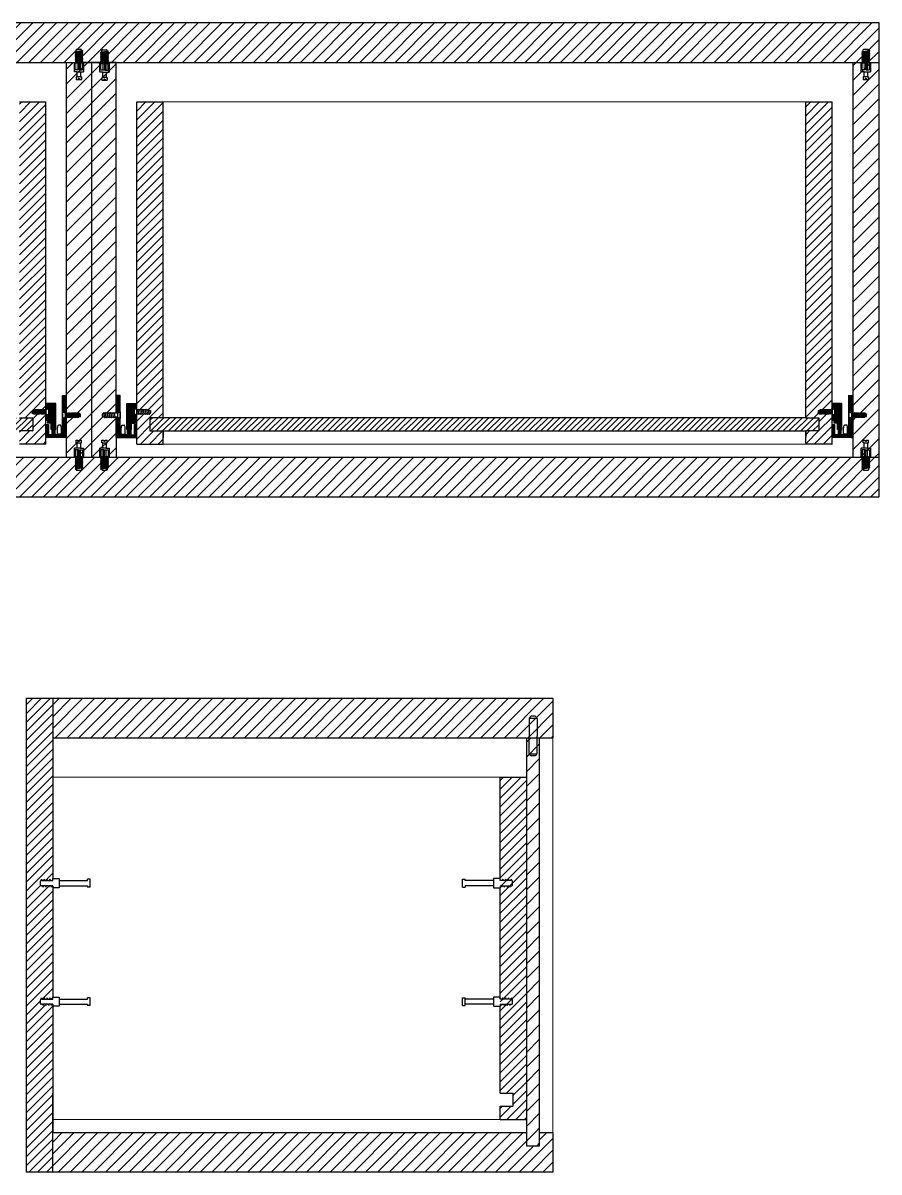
# Model space of a CAD drawing. Header units: millimetres. Extents: x 162 to 1697, y -125 to 545.
# Drawn here: x 485.9 to 550.9, y 15.9 to 103.2 of the extents above; entities that cross this region are included whole.
import ezdxf

# ---------------------------------------------------------------- set-up
doc = ezdxf.new("R2010")
doc.units = ezdxf.units.MM
doc.layers.get('0').update_dxf_attribs({"color": 255})
doc.layers.add('A-FURN', color=8, linetype='Continuous', lineweight=18)
for name, color, linetype in [("costruzione sez cc'", 161, 'Continuous'), ('GIUNZIONI', 2, 'Continuous'), ('VITI', 2, 'Continuous')]:
    doc.layers.add(name, color=color, linetype=linetype)
pattern_1 = [(45, (56.9142, 0), (-0.561266, 0.561266), [])]

# ---------------------------------------------------------------- blocks, each defined once
blk = doc.blocks.new('*U25')
blk.add_lwpolyline([(0.107, -0.25), (0.053, 0.05), (0.029, 0.1), (0.018, 0.05), (0.072, -0.25), (0.1, -0.3), (0.107, -0.25)])
blk = doc.blocks.new('*U24')
at = {"layer": 'VITI', "color": 0, "linetype": 'ByBlock', "lineweight": -2, "transparency": 16777216}
for p in [(40.302, 254.755), (40.435, 254.755), (40.569, 254.755), (40.703, 254.755), (40.837, 254.755), (40.971, 254.755)]:
    blk.add_blockref('*U25', p, dxfattribs=at)
blk = doc.blocks.new('*U27')
blk.add_lwpolyline([(0.107, -0.25), (0.053, 0.05), (0.029, 0.1), (0.018, 0.05), (0.072, -0.25), (0.1, -0.3), (0.107, -0.25)])
blk = doc.blocks.new('*U26')
at = {"layer": 'VITI', "color": 0, "linetype": 'ByBlock', "lineweight": -2, "transparency": 16777216}
for p in [(40.302, 254.755), (40.435, 254.755), (40.569, 254.755), (40.703, 254.755), (40.837, 254.755), (40.971, 254.755)]:
    blk.add_blockref('*U27', p, dxfattribs=at)
blk = doc.blocks.new('*U29')
blk.add_lwpolyline([(0.107, -0.25), (0.053, 0.05), (0.029, 0.1), (0.018, 0.05), (0.072, -0.25), (0.1, -0.3), (0.107, -0.25)])
blk = doc.blocks.new('*U28')
at = {"layer": 'VITI', "color": 0, "linetype": 'ByBlock', "lineweight": -2, "transparency": 16777216}
for p in [(40.302, 254.755), (40.435, 254.755), (40.569, 254.755), (40.703, 254.755), (40.837, 254.755), (40.971, 254.755)]:
    blk.add_blockref('*U29', p, dxfattribs=at)
blk = doc.blocks.new('*U31')
blk.add_lwpolyline([(0.107, -0.25), (0.053, 0.05), (0.029, 0.1), (0.018, 0.05), (0.072, -0.25), (0.1, -0.3), (0.107, -0.25)])
blk = doc.blocks.new('*U30')
at = {"layer": 'VITI', "color": 0, "linetype": 'ByBlock', "lineweight": -2, "transparency": 16777216}
for p in [(40.302, 254.755), (40.435, 254.755), (40.569, 254.755), (40.703, 254.755), (40.837, 254.755), (40.971, 254.755)]:
    blk.add_blockref('*U31', p, dxfattribs=at)
blk = doc.blocks.new('*U33')
blk.add_lwpolyline([(0.107, -0.25), (0.053, 0.05), (0.029, 0.1), (0.018, 0.05), (0.072, -0.25), (0.1, -0.3), (0.107, -0.25)])
blk = doc.blocks.new('*U32')
at = {"layer": 'VITI', "color": 0, "linetype": 'ByBlock', "lineweight": -2, "transparency": 16777216}
for p in [(40.302, 254.755), (40.435, 254.755), (40.569, 254.755), (40.703, 254.755), (40.837, 254.755), (40.971, 254.755)]:
    blk.add_blockref('*U33', p, dxfattribs=at)
blk = doc.blocks.new('*U35')
blk.add_lwpolyline([(0.107, -0.25), (0.053, 0.05), (0.029, 0.1), (0.018, 0.05), (0.072, -0.25), (0.1, -0.3), (0.107, -0.25)])
blk = doc.blocks.new('*U34')
at = {"layer": 'VITI', "color": 0, "linetype": 'ByBlock', "lineweight": -2, "transparency": 16777216}
for p in [(40.302, 254.755), (40.435, 254.755), (40.569, 254.755), (40.703, 254.755), (40.837, 254.755), (40.971, 254.755)]:
    blk.add_blockref('*U35', p, dxfattribs=at)
blk = doc.blocks.new('vite')
for p, q in [((0, 0), (-0.225, 0)), ((-0.225, -0.67), (-0.225, 0)), ((-0.08, 0.4), (-0.08, 0.6)), ((0, 0.4), (-0.08, 0.4)), ((0, 0), (0, 0.4)), ((0, 0.4), (0.25, 0.4)), ((0.25, 0), (0, 0)), ((0.075, 0.53), (0.075, 0.6)), ((0.125, 0.53), (0.075, 0.53)), ((0.125, 0.53), (0.175, 0.53)), ((0.175, 0.53), (0.175, 0.6)), ((0.25, 0.4), (0.25, 0)), ((0.25, 0.4), (0.33, 0.4)), ((0.25, 0), (0.475, 0)), ((0.33, 0.4), (0.33, 0.6)), ((0.475, 0), (0.475, -0.67)), ((-0.255, -0.7), (-0.255, -0.67)), ((-0.255, -0.67), (0.475, -0.67)), ((-0.225, -0.7), (-0.255, -0.7)), ((-0.225, -0.67), (-0.225, -0.64)), ((0.475, -0.7), (-0.225, -0.7)), ((-0.175, -0.819), (-0.075, -0.771)), ((-0.075, -0.822), (-0.175, -0.819)), ((-0.155, -0.14), (-0.155, -0.64)), ((0.095, -0.14), (-0.155, -0.14)), ((-0.155, -0.64), (0.095, -0.64)), ((-0.075, -0.7), (-0.075, -0.771)), ((-0.075, -0.771), (0.325, -0.7)), ((0.325, -0.75), (-0.075, -0.822)), ((-0.075, -0.822), (-0.075, -0.87)), ((0.095, -0.64), (0.095, -0.14)), ((0.155, -0.64), (0.155, -0.14)), ((0.155, -0.14), (0.405, -0.14)), ((0.155, -0.64), (0.405, -0.64)), ((0.325, -0.7), (0.425, -0.702)), ((0.425, -0.702), (0.325, -0.75)), ((0.325, -0.75), (0.325, -0.798)), ((0.325, -0.848), (0.325, -0.896)), ((0.405, -0.14), (0.405, -0.64)), ((0.475, -0.67), (0.505, -0.67)), ((0.505, -0.7), (0.475, -0.7)), ((0.505, -0.67), (0.505, -0.7)), ((-0.075, -0.92), (-0.075, -0.968)), ((-0.075, -1.018), (-0.075, -1.066)), ((-0.075, -1.116), (-0.075, -1.164)), ((-0.075, -1.214), (-0.075, -1.262)), ((-0.075, -1.312), (-0.075, -1.36)), ((-0.075, -1.41), (-0.075, -1.458)), ((-0.075, -1.509), (-0.075, -1.557)), ((-0.075, -1.607), (-0.075, -1.653)), ((0.275, -1.7), (-0.025, -1.7)), ((0.325, -0.946), (0.325, -0.994)), ((0.325, -1.045), (0.325, -1.093)), ((0.325, -1.143), (0.325, -1.191)), ((0.325, -1.241), (0.325, -1.289)), ((0.325, -1.339), (0.325, -1.387)), ((0.325, -1.437), (0.325, -1.485)), ((0.325, -1.535), (0.325, -1.653))]:
    blk.add_line(p, q)
for points in [[(0.325, -0.798), (0.425, -0.8), (0.325, -0.848), (-0.075, -0.92), (-0.175, -0.917), (-0.075, -0.87), (0.325, -0.798)], [(0.325, -0.896), (0.425, -0.898), (0.325, -0.946), (-0.075, -1.018), (-0.175, -1.015), (-0.075, -0.968), (0.325, -0.896)], [(0.325, -0.994), (0.425, -0.996), (0.325, -1.045), (-0.075, -1.116), (-0.175, -1.113), (-0.075, -1.066), (0.325, -0.994)], [(0.325, -1.093), (0.425, -1.094), (0.325, -1.143), (-0.075, -1.214), (-0.175, -1.211), (-0.075, -1.164), (0.325, -1.093)], [(0.325, -1.191), (0.425, -1.192), (0.325, -1.241), (-0.075, -1.312), (-0.175, -1.31), (-0.075, -1.262), (0.325, -1.191)], [(0.325, -1.289), (0.425, -1.291), (0.325, -1.339), (-0.075, -1.41), (-0.175, -1.408), (-0.075, -1.36), (0.325, -1.289)], [(0.325, -1.387), (0.425, -1.389), (0.325, -1.437), (-0.075, -1.509), (-0.175, -1.506), (-0.075, -1.458), (0.325, -1.387)], [(0.325, -1.485), (0.425, -1.487), (0.325, -1.535), (-0.075, -1.607), (-0.175, -1.604), (-0.075, -1.557), (0.325, -1.485)]]:
    blk.add_lwpolyline(points)
for points in [[(-0.075, -1.653), (-0.075, -1.676), (-0.048, -1.7), (-0.025, -1.7)], [(0.275, -1.7), (0.298, -1.7), (0.325, -1.676), (0.325, -1.653)]]:
    blk.add_open_spline(points, degree=3)
at = {"layer": 'A-FURN'}
for p, q in [((0, -0.14), (0, -0.64)), ((0.25, -0.14), (0.25, -0.64))]:
    blk.add_line(p, q, dxfattribs=at)

msp = doc.modelspace()

# ---------------------------------------------------------------- hatches: boundary and pattern name
at = {"transparency": 33554687}
h = msp.add_hatch(dxfattribs=at)
h.set_pattern_fill('ANSI31', color=8, scale=0.005)
h.set_pattern_definition([(45, (58.06388, -7e-14), (-0.01122532015, 0.01122532015), [])])
h.paths.add_polyline_path([(487.619, 74.268), (488.375, 74.268), (488.375, 72.968), (487.95, 72.968), (487.75, 72.968), (487.619, 72.968), (487.619, 73.468), (487.819, 73.368), (487.819, 73.868), (487.619, 73.768)])
h.paths.add_polyline_path([(487.75, 72.968), (487.95, 72.968), (488.375, 72.968), (488.375, 72.268), (488.325, 72.268), (488.325, 72.668), (488.075, 72.668), (488.075, 72.268), (488.025, 72.268), (488.025, 72.768), (487.75, 72.768)], flags=17)
h.paths.add_polyline_path([(487.619, 72.668), (487.819, 72.668), (487.819, 71.868), (488.066, 71.868), (488.841, 71.868), (488.889, 71.868), (488.889, 73.118), (489.089, 73.218), (489.189, 73.218), (489.189, 71.668), (488.841, 71.668), (488.066, 71.668), (487.619, 71.668)])
h.paths.add_polyline_path([(488.2, 72.668), (488.325, 72.668), (488.325, 72.268), (488.325, 71.868), (488.2, 71.868)], flags=17)
h.paths.add_polyline_path([(488.075, 72.668), (488.2, 72.668), (488.2, 71.868), (488.075, 71.868)], flags=17)
h.paths.add_polyline_path([(488.889, 74.868), (489.189, 74.868), (489.189, 73.518), (489.089, 73.518), (488.889, 73.618)])
h = msp.add_hatch(dxfattribs=at)
h.set_pattern_fill('ANSI31', color=8, scale=0.005)
h.set_pattern_definition([(45, (59.734179, 7e-14), (-0.01122532015, 0.01122532015), [])])
h.paths.add_polyline_path([(494.528, 74.268), (493.772, 74.268), (493.772, 72.968), (494.197, 72.968), (494.397, 72.968), (494.528, 72.968), (494.528, 73.468), (494.328, 73.368), (494.328, 73.868), (494.528, 73.768)])
h.paths.add_polyline_path([(494.397, 72.968), (494.197, 72.968), (493.772, 72.968), (493.772, 72.268), (493.822, 72.268), (493.822, 72.668), (494.072, 72.668), (494.072, 72.268), (494.122, 72.268), (494.122, 72.768), (494.397, 72.768)], flags=17)
h.paths.add_polyline_path([(494.528, 72.668), (494.328, 72.668), (494.328, 71.868), (494.081, 71.868), (493.306, 71.868), (493.257, 71.868), (493.257, 73.118), (493.057, 73.218), (492.957, 73.218), (492.957, 71.668), (493.306, 71.668), (494.081, 71.668), (494.528, 71.668)])
h.paths.add_polyline_path([(493.947, 72.668), (493.822, 72.668), (493.822, 72.268), (493.822, 71.868), (493.947, 71.868)], flags=17)
h.paths.add_polyline_path([(494.072, 72.668), (493.947, 72.668), (493.947, 71.868), (494.072, 71.868)], flags=17)
h.paths.add_polyline_path([(493.257, 74.868), (492.957, 74.868), (492.957, 73.518), (493.057, 73.518), (493.257, 73.618)])
h = msp.add_hatch(dxfattribs=at)
h.set_pattern_fill('ANSI31', color=8, scale=0.005)
h.set_pattern_definition([(45, (117.79806, 0), (-0.01122532015, 0.01122532015), [])])
h.paths.add_polyline_path([(547.353, 74.268), (548.109, 74.268), (548.109, 72.968), (547.684, 72.968), (547.484, 72.968), (547.353, 72.968), (547.353, 73.468), (547.553, 73.368), (547.553, 73.868), (547.353, 73.768)])
h.paths.add_polyline_path([(547.484, 72.968), (547.684, 72.968), (548.109, 72.968), (548.109, 72.268), (548.059, 72.268), (548.059, 72.668), (547.809, 72.668), (547.809, 72.268), (547.759, 72.268), (547.759, 72.768), (547.484, 72.768)], flags=17)
h.paths.add_polyline_path([(547.353, 72.668), (547.553, 72.668), (547.553, 71.868), (547.8, 71.868), (548.575, 71.868), (548.623, 71.868), (548.623, 73.118), (548.823, 73.218), (548.923, 73.218), (548.923, 71.668), (548.575, 71.668), (547.8, 71.668), (547.353, 71.668)])
h.paths.add_polyline_path([(547.934, 72.668), (548.059, 72.668), (548.059, 72.268), (548.059, 71.868), (547.934, 71.868)], flags=17)
h.paths.add_polyline_path([(547.809, 72.668), (547.934, 72.668), (547.934, 71.868), (547.809, 71.868)], flags=17)
h.paths.add_polyline_path([(548.623, 74.868), (548.923, 74.868), (548.923, 73.518), (548.823, 73.518), (548.623, 73.618)])
h = msp.add_hatch(dxfattribs=at)
h.set_pattern_fill('ANSI31', color=8, scale=0.15)
h.set_pattern_definition([(45, (56.91423, 0), (-0.3367596, 0.3367596), [])])
h.paths.add_polyline_path([(524.137, 45.862), (522.137, 45.862), (522.137, 21.862), (523.137, 21.862), (523.137, 20.862), (522.137, 20.862), (522.137, 19.862), (524.137, 19.862)])
h.paths.add_polyline_path([(488.137, 37.607), (488.05, 37.607), (488.049, 37.507), (488, 37.607), (487.834, 37.607), (487.832, 37.507), (487.784, 37.607), (487.618, 37.607), (487.616, 37.507), (487.568, 37.607), (487.402, 37.607), (487.4, 37.507), (487.351, 37.607), (487.254, 37.607, -0.414214), (487.204, 37.657), (487.204, 37.957, -0.414214), (487.254, 38.007), (487.28, 38.007), (487.283, 38.107), (487.33, 38.007), (487.496, 38.007), (487.499, 38.107), (487.546, 38.007), (487.712, 38.007), (487.715, 38.107), (487.763, 38.007), (487.929, 38.007), (487.931, 38.107), (487.979, 38.007), (488.137, 38.007), (488.137, 51.862), (486.137, 51.862), (486.137, 15.862), (488.137, 15.862), (488.137, 18.862), (488.137, 28.607), (488.05, 28.607), (488.049, 28.507), (488, 28.607), (487.834, 28.607), (487.832, 28.507), (487.784, 28.607), (487.618, 28.607), (487.616, 28.507), (487.568, 28.607), (487.402, 28.607), (487.4, 28.507), (487.351, 28.607), (487.254, 28.607, -0.414214), (487.204, 28.657), (487.204, 28.957, -0.414214), (487.254, 29.007), (487.28, 29.007), (487.283, 29.107), (487.33, 29.007), (487.496, 29.007), (487.499, 29.107), (487.546, 29.007), (487.712, 29.007), (487.715, 29.107), (487.763, 29.007), (487.929, 29.007), (487.931, 29.107), (487.979, 29.007), (488.137, 29.007)])
h = msp.add_hatch(dxfattribs=at)
h.set_pattern_fill('ANSI31', color=8, scale=0.2)
h.set_pattern_definition([(45, (56.9142, 0), (-0.4490128, 0.4490128), [])])
h.paths.add_polyline_path([(526.137, 18.862), (525.137, 18.862), (525.137, 17.862), (524.137, 17.862), (524.137, 18.862), (504.775, 18.862), (488.137, 18.862), (488.137, 15.862), (504.775, 15.862), (526.137, 15.862)])
h.paths.add_polyline_path([(526.137, 51.862), (504.775, 51.862), (488.137, 51.862), (488.137, 48.862), (504.775, 48.862), (526.137, 48.862)])
h = msp.add_hatch(dxfattribs=at)
h.set_pattern_fill('ANSI31', color=8, scale=0.25)
h.set_pattern_definition(pattern_1)
h.paths.add_polyline_path([(525.137, 48.862), (524.137, 48.862), (524.137, 18.862), (525.137, 18.862)])
at = {"layer": 'A-FURN', "transparency": 33554687}
h = msp.add_hatch(dxfattribs=at)
h.set_pattern_fill('ANSI31', color=8, scale=0.25)
h.set_pattern_definition(pattern_1)
h.paths.add_polyline_path([(525.137, 18.862), (524.137, 18.862), (524.137, 17.862), (525.137, 17.862)])
at = {"layer": "costruzione sez cc'", "transparency": 33554687}
h = msp.add_hatch(dxfattribs=at)
h.set_pattern_fill('ANSI31', color=8, scale=0.2)
h.paths.add_polyline_path([(550.923, 103.168), (431.223, 103.168), (431.223, 100.168), (550.923, 100.168)])
h.paths.add_polyline_path([(550.923, 70.168), (431.223, 70.168), (431.223, 67.168), (550.923, 67.168)])
h = msp.add_hatch(dxfattribs=at)
h.set_pattern_fill('ANSI31', color=8, scale=0.25)
h.paths.add_polyline_path([(433.223, 100.168), (431.223, 100.168), (431.223, 70.168), (433.223, 70.168)])
h.paths.add_polyline_path([(432.404, 73.568), (432.433, 73.518), (432.532, 73.518), (432.538, 73.568), (432.567, 73.518), (432.666, 73.518), (432.672, 73.568), (432.701, 73.518), (432.799, 73.518), (432.806, 73.568), (432.834, 73.518), (432.933, 73.518), (432.939, 73.568), (432.968, 73.518), (433.067, 73.518), (433.073, 73.568), (433.102, 73.518), (433.156, 73.218), (433.145, 73.168), (433.121, 73.218), (433.022, 73.218), (433.011, 73.168), (432.987, 73.218), (432.888, 73.218), (432.877, 73.168), (432.853, 73.218), (432.754, 73.218), (432.744, 73.168), (432.719, 73.218), (432.62, 73.218), (432.61, 73.168), (432.586, 73.218), (432.487, 73.218), (432.476, 73.168), (432.452, 73.218), (432.353, 73.218), (432.342, 73.168), (432.317, 73.223, -0.036197), (432.289, 73.231), (432.174, 73.26), (432.174, 73.462), (432.268, 73.497), (432.272, 73.559), (432.301, 73.509, -0.074706), (432.36, 73.518), (432.398, 73.518)], flags=16)
h.paths.add_polyline_path([(491.223, 100.168), (491.073, 100.168), (489.189, 100.168), (489.189, 70.168), (491.223, 70.168)])
h.paths.add_polyline_path([(490.008, 73.568), (490.014, 73.518), (490.053, 73.518, -0.074706), (490.112, 73.509), (490.14, 73.559), (490.144, 73.497), (490.238, 73.462), (490.238, 73.26), (490.123, 73.231, -0.036197), (490.095, 73.223), (490.07, 73.168), (490.06, 73.218), (489.961, 73.218), (489.936, 73.168), (489.926, 73.218), (489.827, 73.218), (489.803, 73.168), (489.792, 73.218), (489.693, 73.218), (489.669, 73.168), (489.658, 73.218), (489.559, 73.218), (489.535, 73.168), (489.524, 73.218), (489.425, 73.218), (489.401, 73.168), (489.391, 73.218), (489.292, 73.218), (489.267, 73.168), (489.257, 73.218), (489.31, 73.518), (489.339, 73.568), (489.345, 73.518), (489.444, 73.518), (489.473, 73.568), (489.479, 73.518), (489.578, 73.518), (489.607, 73.568), (489.613, 73.518), (489.712, 73.518), (489.74, 73.568), (489.747, 73.518), (489.846, 73.518), (489.874, 73.568), (489.881, 73.518), (489.979, 73.518)], flags=16)
h.paths.add_polyline_path([(492.957, 100.168), (491.223, 100.168), (491.223, 70.168), (492.957, 70.168), (492.957, 71.668), (492.957, 73.218), (493.057, 73.218), (493.057, 73.518), (492.957, 73.518)])
h.paths.add_polyline_path([(492.138, 73.568), (492.167, 73.518), (492.266, 73.518), (492.272, 73.568), (492.301, 73.518), (492.4, 73.518), (492.406, 73.568), (492.435, 73.518), (492.534, 73.518), (492.54, 73.568), (492.569, 73.518), (492.667, 73.518), (492.674, 73.568), (492.702, 73.518), (492.801, 73.518), (492.807, 73.568), (492.836, 73.518), (492.89, 73.218), (492.879, 73.168), (492.855, 73.218), (492.756, 73.218), (492.745, 73.168), (492.721, 73.218), (492.622, 73.218), (492.612, 73.168), (492.587, 73.218), (492.488, 73.218), (492.478, 73.168), (492.454, 73.218), (492.355, 73.218), (492.344, 73.168), (492.32, 73.218), (492.221, 73.218), (492.21, 73.168), (492.186, 73.218), (492.087, 73.218), (492.076, 73.168), (492.051, 73.223, -0.036197), (492.023, 73.231), (491.908, 73.26), (491.908, 73.462), (492.002, 73.497), (492.006, 73.559), (492.035, 73.509, -0.074706), (492.094, 73.518), (492.132, 73.518)], flags=16)
edge = h.paths.add_edge_path()
edge.add_line((550.923, 100.168), (548.923, 100.168))
edge.add_line((548.923, 100.168), (548.923, 73.518))
edge.add_line((548.923, 73.518), (549.044, 73.518))
edge.add_line((549.044, 73.518), (549.073, 73.568))
edge.add_line((549.073, 73.568), (549.079, 73.518))
edge.add_line((549.079, 73.518), (549.178, 73.518))
edge.add_line((549.178, 73.518), (549.207, 73.568))
edge.add_line((549.207, 73.568), (549.213, 73.518))
edge.add_line((549.213, 73.518), (549.312, 73.518))
edge.add_line((549.312, 73.518), (549.341, 73.568))
edge.add_line((549.341, 73.568), (549.347, 73.518))
edge.add_line((549.347, 73.518), (549.446, 73.518))
edge.add_line((549.446, 73.518), (549.475, 73.568))
edge.add_line((549.475, 73.568), (549.481, 73.518))
edge.add_line((549.481, 73.518), (549.58, 73.518))
edge.add_line((549.58, 73.518), (549.608, 73.568))
edge.add_line((549.608, 73.568), (549.615, 73.518))
edge.add_line((549.615, 73.518), (549.714, 73.518))
edge.add_line((549.714, 73.518), (549.742, 73.568))
edge.add_line((549.742, 73.568), (549.748, 73.518))
edge.add_line((549.748, 73.518), (549.851, 73.518))
edge.add_line((549.851, 73.518), (549.874, 73.559))
edge.add_line((549.874, 73.559), (549.879, 73.497))
edge.add_line((549.879, 73.497), (549.972, 73.462))
edge.add_line((549.972, 73.462), (549.972, 73.26))
edge.add_line((549.972, 73.26), (549.83, 73.224))
edge.add_line((549.83, 73.224), (549.829, 73.223))
edge.add_arc((549.787, 73.418), 0.2, 282.26385, 290.55605)
edge.add_line((549.857, 73.231), (549.968, 73.259))
edge.add_spline(control_points=[(549.968, 73.259), (549.97, 73.259), (549.972, 73.262), (549.972, 73.264)], knot_values=[0, 0, 0, 0, 0.006886, 0.006886, 0.006886, 0.006886], degree=3, periodic=0)
edge.add_line((549.972, 73.264), (549.972, 73.45))
edge.add_spline(control_points=[(549.972, 73.45), (549.972, 73.457), (549.966, 73.465), (549.959, 73.467)], knot_values=[0, 0, 0, 0, 0.021554, 0.021554, 0.021554, 0.021554], degree=3, periodic=0)
edge.add_line((549.959, 73.467), (549.879, 73.497))
edge.add_line((549.879, 73.497), (549.83, 73.224))
edge.add_line((549.83, 73.224), (549.857, 73.231))
edge.add_arc((549.787, 73.418), 0.2, 282.26385, 290.55605, ccw=False)
edge.add_line((549.829, 73.223), (549.804, 73.168))
edge.add_line((549.804, 73.168), (549.794, 73.218))
edge.add_line((549.794, 73.218), (549.695, 73.218))
edge.add_line((549.695, 73.218), (549.671, 73.168))
edge.add_line((549.671, 73.168), (549.66, 73.218))
edge.add_line((549.66, 73.218), (549.561, 73.218))
edge.add_line((549.561, 73.218), (549.537, 73.168))
edge.add_line((549.537, 73.168), (549.526, 73.218))
edge.add_line((549.526, 73.218), (549.427, 73.218))
edge.add_line((549.427, 73.218), (549.403, 73.168))
edge.add_line((549.403, 73.168), (549.392, 73.218))
edge.add_line((549.392, 73.218), (549.293, 73.218))
edge.add_line((549.293, 73.218), (549.269, 73.168))
edge.add_line((549.269, 73.168), (549.259, 73.218))
edge.add_line((549.259, 73.218), (549.16, 73.218))
edge.add_line((549.16, 73.218), (549.135, 73.168))
edge.add_line((549.135, 73.168), (549.125, 73.218))
edge.add_line((549.125, 73.218), (549.026, 73.218))
edge.add_line((549.026, 73.218), (549.001, 73.168))
edge.add_line((549.001, 73.168), (548.991, 73.218))
edge.add_line((548.991, 73.218), (548.923, 73.218))
edge.add_line((548.923, 73.218), (548.923, 70.168))
edge.add_line((548.923, 70.168), (550.923, 70.168))
edge.add_line((550.923, 70.168), (550.923, 100.168))
h = msp.add_hatch(dxfattribs=at)
h.set_pattern_fill('ANSI31', color=8, scale=0.15)
h.paths.add_polyline_path([(434.794, 73.768), (434.861, 73.768), (434.872, 73.818), (434.896, 73.768), (434.995, 73.768), (435.006, 73.818), (435.03, 73.768), (435.129, 73.768), (435.139, 73.818), (435.164, 73.768), (435.263, 73.768), (435.273, 73.818), (435.297, 73.768), (435.396, 73.768), (435.407, 73.818), (435.431, 73.768), (435.53, 73.768), (435.541, 73.818), (435.565, 73.768), (435.664, 73.768), (435.675, 73.818), (435.7, 73.764, 0.045105), (435.664, 73.768), (435.716, 73.477), (435.745, 73.427), (435.749, 73.49, -0.119721), (435.657, 73.468), (435.619, 73.468), (435.613, 73.418), (435.584, 73.468), (435.485, 73.468), (435.479, 73.418), (435.45, 73.468), (435.351, 73.468), (435.345, 73.418), (435.316, 73.468), (435.217, 73.468), (435.211, 73.418), (435.182, 73.468), (435.084, 73.468), (435.077, 73.418), (435.049, 73.468), (434.95, 73.468), (434.943, 73.418), (434.915, 73.468), (434.794, 73.468), (434.794, 71.168), (436.794, 71.168), (436.794, 72.168), (435.794, 72.168), (435.794, 73.168), (436.794, 73.168), (436.794, 97.168), (434.794, 97.168)])
edge = h.paths.add_edge_path(flags=16)
edge.add_spline(control_points=[(435.843, 73.722), (435.843, 73.725), (435.84, 73.727), (435.838, 73.727)], knot_values=[0, 0, 0, 0, 0.006886, 0.006886, 0.006886, 0.006886], degree=3, periodic=0)
edge.add_line((435.84, 73.727), (435.838, 73.727))
edge.add_spline(control_points=[(435.838, 73.727), (435.84, 73.727), (435.843, 73.725), (435.843, 73.722)], knot_values=[0, 0, 0, 0, 0.006886, 0.006886, 0.006886, 0.006886], degree=3, periodic=0)
edge.add_line((435.843, 73.725), (435.843, 73.722))
h.paths.add_polyline_path([(485.619, 73.168), (486.619, 73.168), (486.619, 72.168), (485.619, 72.168), (485.619, 71.668), (485.619, 71.168), (487.619, 71.168), (487.619, 73.468), (487.498, 73.468), (487.469, 73.418), (487.463, 73.468), (487.364, 73.468), (487.335, 73.418), (487.329, 73.468), (487.23, 73.468), (487.201, 73.418), (487.195, 73.468), (487.096, 73.468), (487.067, 73.418), (487.061, 73.468), (486.962, 73.468), (486.934, 73.418), (486.927, 73.468), (486.981, 73.768), (487.005, 73.818), (487.016, 73.768), (487.115, 73.768), (487.139, 73.818), (487.15, 73.768), (487.249, 73.768), (487.273, 73.818), (487.283, 73.768), (487.382, 73.768), (487.407, 73.818), (487.417, 73.768), (487.516, 73.768), (487.541, 73.818), (487.551, 73.768), (487.619, 73.768), (487.619, 97.168), (485.619, 97.168)])
h.paths.add_polyline_path([(486.713, 73.764, 0.036197), (486.685, 73.755), (486.57, 73.722), (486.57, 73.524), (486.696, 73.477), (486.696, 73.477, 0.074706), (486.755, 73.468), (486.794, 73.468), (486.847, 73.768), (486.748, 73.768), (486.738, 73.818)], flags=16)
h.paths.add_polyline_path([(494.528, 73.768), (494.595, 73.768), (494.606, 73.818), (494.63, 73.768), (494.729, 73.768), (494.74, 73.818), (494.764, 73.768), (494.863, 73.768), (494.874, 73.818), (494.898, 73.768), (494.997, 73.768), (495.007, 73.818), (495.032, 73.768), (495.131, 73.768), (495.141, 73.818), (495.165, 73.768), (495.264, 73.768), (495.275, 73.818), (495.299, 73.768), (495.398, 73.768), (495.409, 73.818), (495.434, 73.764, 0.045105), (495.398, 73.768), (495.45, 73.477), (495.479, 73.427), (495.483, 73.49, -0.119721), (495.391, 73.468), (495.353, 73.468), (495.347, 73.418), (495.318, 73.468), (495.219, 73.468), (495.213, 73.418), (495.184, 73.468), (495.085, 73.468), (495.079, 73.418), (495.05, 73.468), (494.952, 73.468), (494.945, 73.418), (494.917, 73.468), (494.818, 73.468), (494.811, 73.418), (494.783, 73.468), (494.684, 73.468), (494.678, 73.418), (494.649, 73.468), (494.528, 73.468), (494.528, 71.168), (496.528, 71.168), (496.528, 72.168), (495.528, 72.168), (495.528, 73.168), (496.528, 73.168), (496.528, 97.168), (494.528, 97.168)])
edge = h.paths.add_edge_path(flags=16)
edge.add_spline(control_points=[(495.577, 73.722), (495.577, 73.725), (495.574, 73.727), (495.572, 73.727)], knot_values=[0, 0, 0, 0, 0.006886, 0.006886, 0.006886, 0.006886], degree=3, periodic=0)
edge.add_line((495.575, 73.727), (495.572, 73.727))
edge.add_spline(control_points=[(495.572, 73.727), (495.574, 73.727), (495.577, 73.725), (495.577, 73.722)], knot_values=[0, 0, 0, 0, 0.006886, 0.006886, 0.006886, 0.006886], degree=3, periodic=0)
edge.add_line((495.577, 73.725), (495.577, 73.722))
h.paths.add_polyline_path([(547.353, 97.168), (545.353, 97.168), (545.353, 73.168), (546.353, 73.168), (546.353, 72.168), (545.353, 72.168), (545.353, 71.668), (545.353, 71.168), (547.353, 71.168), (547.353, 73.468), (547.232, 73.468), (547.203, 73.418), (547.197, 73.468), (547.098, 73.468), (547.069, 73.418), (547.063, 73.468), (546.964, 73.468), (546.935, 73.418), (546.929, 73.468), (546.83, 73.468), (546.802, 73.418), (546.795, 73.468), (546.696, 73.468), (546.668, 73.418), (546.662, 73.468), (546.715, 73.768), (546.739, 73.818), (546.75, 73.768), (546.849, 73.768), (546.873, 73.818), (546.884, 73.768), (546.983, 73.768), (547.007, 73.818), (547.018, 73.768), (547.117, 73.768), (547.141, 73.818), (547.151, 73.768), (547.25, 73.768), (547.275, 73.818), (547.285, 73.768), (547.353, 73.768)])
h.paths.add_polyline_path([(546.739, 73.818), (546.75, 73.768), (546.696, 73.468), (546.668, 73.418), (546.662, 73.468), (546.715, 73.768)], flags=17)
h = msp.add_hatch(dxfattribs=at)
h.set_pattern_fill('ANSI31', color=8, scale=0.1)
h.paths.add_polyline_path([(485.619, 72.168), (486.619, 72.168), (486.619, 73.168), (485.619, 73.168), (436.794, 73.168), (435.794, 73.168), (435.794, 72.168), (436.794, 72.168)])
h.paths.add_polyline_path([(496.528, 73.168), (495.528, 73.168), (495.528, 72.168), (496.528, 72.168), (545.353, 72.168), (546.353, 72.168), (546.353, 73.168), (545.353, 73.168)])

# ---------------------------------------------------------------- linework, layer by layer
for p, q in [((550.923, 103.168), (431.223, 103.168)), ((550.923, 67.168), (550.923, 103.168)), ((431.223, 100.168), (550.923, 100.168)), ((489.189, 70.168), (489.189, 100.168)), ((489.189, 100.168), (492.957, 100.168)), ((491.073, 100.168), (493.073, 100.168)), ((492.957, 100.168), (491.073, 100.168)), ((491.073, 100.168), (491.073, 70.168)), ((492.957, 73.518), (492.957, 100.168)), ((548.923, 100.168), (548.923, 70.168)), ((485.619, 97.168), (487.619, 97.168)), ((487.619, 71.668), (487.619, 97.168)), ((487.619, 71.168), (487.619, 97.168)), ((494.528, 71.168), (494.528, 97.168)), ((494.528, 97.168), (496.528, 97.168)), ((496.528, 73.168), (496.528, 97.168)), ((545.353, 73.168), (545.353, 97.168)), ((545.353, 97.168), (547.353, 97.168)), ((547.353, 71.668), (547.353, 97.168)), ((547.353, 71.168), (547.353, 97.168)), ((488.375, 74.268), (487.619, 74.268)), ((487.619, 72.968), (487.619, 74.268)), ((487.619, 71.668), (487.619, 74.268)), ((488.375, 72.268), (488.375, 74.268)), ((488.889, 71.868), (488.889, 74.868)), ((488.889, 74.868), (489.189, 74.868)), ((493.257, 74.868), (492.957, 74.868)), ((493.257, 71.868), (493.257, 74.868)), ((493.772, 72.268), (493.772, 74.268)), ((493.772, 74.268), (494.528, 74.268)), ((494.528, 72.968), (494.528, 74.268)), ((494.528, 71.668), (494.528, 74.268)), ((548.109, 74.268), (547.353, 74.268)), ((547.353, 72.968), (547.353, 74.268)), ((547.353, 71.668), (547.353, 74.268)), ((548.109, 72.268), (548.109, 74.268)), ((548.589, 74.868), (548.889, 74.868)), ((548.623, 71.868), (548.623, 74.868)), ((485.619, 73.168), (486.619, 73.168)), ((486.619, 73.168), (486.619, 72.168)), ((487.75, 72.968), (487.619, 72.968)), ((487.619, 71.668), (487.619, 72.668)), ((487.619, 72.668), (487.819, 72.668)), ((487.75, 72.968), (487.75, 72.768)), ((487.95, 72.968), (487.75, 72.968)), ((488.025, 72.768), (487.75, 72.768)), ((487.819, 72.668), (487.819, 71.868)), ((487.95, 72.968), (488.375, 72.968)), ((488.025, 72.268), (488.025, 72.768)), ((488.325, 72.668), (488.075, 72.668)), ((488.075, 72.668), (488.075, 71.868)), ((488.2, 72.668), (488.2, 71.868)), ((488.325, 71.868), (488.325, 72.668)), ((488.508, 72.48), (488.55, 72.594)), ((488.753, 72.607), (488.567, 72.607)), ((488.786, 72.492), (488.758, 72.602)), ((492.957, 71.668), (492.957, 73.218)), ((493.36, 72.492), (493.388, 72.602)), ((493.393, 72.607), (493.579, 72.607)), ((493.639, 72.48), (493.596, 72.594)), ((494.197, 72.968), (493.772, 72.968)), ((493.822, 71.868), (493.822, 72.668)), ((493.822, 72.668), (494.072, 72.668)), ((493.947, 72.668), (493.947, 71.868)), ((494.072, 72.668), (494.072, 71.868)), ((494.122, 72.268), (494.122, 72.768)), ((494.122, 72.768), (494.397, 72.768)), ((494.197, 72.968), (494.397, 72.968)), ((494.528, 72.668), (494.328, 72.668)), ((494.328, 72.668), (494.328, 71.868)), ((494.397, 72.968), (494.397, 72.768)), ((494.397, 72.968), (494.528, 72.968)), ((494.528, 71.668), (494.528, 72.668)), ((496.528, 73.168), (495.528, 73.168)), ((495.528, 73.168), (495.528, 72.168)), ((545.353, 73.168), (496.528, 73.168)), ((545.353, 73.168), (546.353, 73.168)), ((546.353, 73.168), (546.353, 72.168)), ((547.484, 72.968), (547.353, 72.968)), ((547.353, 71.668), (547.353, 72.668)), ((547.353, 72.668), (547.553, 72.668)), ((547.484, 72.968), (547.484, 72.768)), ((547.684, 72.968), (547.484, 72.968)), ((547.759, 72.768), (547.484, 72.768)), ((547.553, 72.668), (547.553, 71.868)), ((547.684, 72.968), (548.109, 72.968)), ((547.759, 72.268), (547.759, 72.768)), ((548.059, 72.668), (547.809, 72.668)), ((547.809, 72.668), (547.809, 71.868)), ((547.934, 72.668), (547.934, 71.868)), ((548.059, 71.868), (548.059, 72.668)), ((548.242, 72.48), (548.284, 72.594)), ((548.487, 72.607), (548.302, 72.607)), ((548.521, 72.492), (548.493, 72.602)), ((486.619, 72.168), (485.619, 72.168)), ((489.189, 71.668), (487.619, 71.668)), ((488.066, 71.668), (487.619, 71.668)), ((488.066, 71.868), (487.819, 71.868)), ((488.075, 72.268), (488.025, 72.268)), ((488.841, 71.868), (488.066, 71.868)), ((488.841, 71.668), (488.066, 71.668)), ((488.075, 71.868), (488.325, 71.868)), ((488.325, 72.268), (488.375, 72.268)), ((488.454, 71.918), (488.453, 71.868)), ((488.844, 71.918), (488.454, 71.918)), ((488.499, 72.348), (488.499, 72.421)), ((488.499, 72.214), (488.499, 72.348)), ((488.499, 72.08), (488.499, 72.214)), ((488.499, 71.947), (488.499, 72.08)), ((488.499, 71.918), (488.499, 71.947)), ((488.799, 72.329), (488.795, 72.464)), ((488.799, 72.195), (488.799, 72.329)), ((488.799, 72.062), (488.799, 72.195)), ((488.799, 71.928), (488.799, 72.062)), ((488.799, 71.928), (488.799, 71.918)), ((488.889, 71.868), (488.799, 71.868)), ((488.841, 71.868), (488.889, 71.868)), ((489.189, 71.668), (488.841, 71.668)), ((488.844, 71.868), (488.844, 71.918)), ((492.957, 71.668), (493.306, 71.668)), ((492.957, 71.668), (492.957, 70.168)), ((493.306, 71.868), (493.257, 71.868)), ((493.257, 71.868), (493.347, 71.868)), ((493.302, 71.868), (493.302, 71.918)), ((493.302, 71.918), (493.693, 71.918)), ((493.306, 71.868), (494.081, 71.868)), ((493.306, 71.668), (494.081, 71.668)), ((493.347, 72.329), (493.352, 72.464)), ((493.347, 72.195), (493.347, 72.329)), ((493.347, 72.062), (493.347, 72.195)), ((493.347, 71.928), (493.347, 72.062)), ((493.347, 71.928), (493.347, 71.918)), ((493.647, 72.348), (493.647, 72.421)), ((493.647, 72.214), (493.647, 72.348)), ((493.647, 72.08), (493.647, 72.214)), ((493.647, 71.947), (493.647, 72.08)), ((493.647, 71.918), (493.647, 71.947)), ((493.693, 71.918), (493.693, 71.868)), ((493.822, 72.268), (493.772, 72.268)), ((494.072, 71.868), (493.822, 71.868)), ((494.072, 72.268), (494.122, 72.268)), ((494.081, 71.868), (494.328, 71.868)), ((494.081, 71.668), (494.528, 71.668)), ((495.528, 72.168), (496.528, 72.168)), ((496.528, 71.168), (496.528, 72.168)), ((496.528, 71.168), (496.528, 72.168)), ((496.528, 72.168), (545.353, 72.168)), ((496.528, 72.168), (496.528, 71.668)), ((545.353, 71.168), (545.353, 72.168)), ((546.353, 72.168), (545.353, 72.168)), ((545.353, 72.168), (545.353, 71.668)), ((548.923, 71.668), (547.353, 71.668)), ((547.8, 71.668), (547.353, 71.668)), ((547.8, 71.868), (547.553, 71.868)), ((547.809, 72.268), (547.759, 72.268)), ((548.575, 71.868), (547.8, 71.868)), ((548.575, 71.668), (547.8, 71.668)), ((547.809, 71.868), (548.059, 71.868)), ((548.059, 72.268), (548.109, 72.268)), ((548.188, 71.918), (548.187, 71.868)), ((548.578, 71.918), (548.188, 71.918)), ((548.233, 72.348), (548.233, 72.421)), ((548.233, 72.214), (548.233, 72.348)), ((548.233, 72.08), (548.233, 72.214)), ((548.233, 71.947), (548.233, 72.08)), ((548.233, 71.918), (548.233, 71.947)), ((548.533, 72.329), (548.529, 72.464)), ((548.533, 72.195), (548.533, 72.329)), ((548.533, 72.062), (548.533, 72.195)), ((548.533, 71.928), (548.533, 72.062)), ((548.533, 71.928), (548.533, 71.918)), ((548.623, 71.868), (548.533, 71.868)), ((548.575, 71.868), (548.623, 71.868)), ((548.923, 71.668), (548.575, 71.668)), ((548.578, 71.868), (548.578, 71.918)), ((487.619, 71.168), (485.619, 71.168)), ((494.528, 71.168), (496.528, 71.168)), ((547.353, 71.168), (545.353, 71.168)), ((431.223, 70.168), (550.923, 70.168)), ((431.223, 67.168), (550.923, 67.168)), ((486.137, 15.862), (486.137, 51.862)), ((486.137, 51.862), (488.137, 51.862)), ((488.137, 51.862), (504.775, 51.862)), ((488.137, 51.862), (488.137, 48.862)), ((488.137, 51.862), (488.137, 38.157)), ((504.775, 51.862), (526.137, 51.862)), ((526.137, 51.862), (526.137, 48.862)), ((488.137, 48.862), (504.775, 48.862)), ((504.775, 48.862), (526.137, 48.862)), ((524.137, 48.862), (524.137, 18.862)), ((525.137, 18.862), (525.137, 48.862)), ((522.137, 45.862), (524.137, 45.862)), ((522.137, 38.157), (522.137, 45.862)), ((488.137, 37.457), (488.137, 29.157)), ((522.137, 29.157), (522.137, 37.457)), ((488.137, 28.457), (488.137, 18.862)), ((522.137, 21.862), (522.137, 28.457)), ((488.137, 20.862), (488.137, 21.862)), ((522.137, 21.862), (523.137, 21.862)), ((523.137, 20.862), (523.137, 21.862)), ((488.137, 19.862), (488.137, 20.862)), ((522.137, 19.862), (522.137, 20.862)), ((522.137, 20.862), (523.137, 20.862)), ((488.137, 18.862), (488.137, 19.862)), ((522.137, 19.862), (524.137, 19.862)), ((488.137, 15.862), (488.137, 18.862)), ((488.137, 18.862), (504.775, 18.862)), ((504.775, 18.862), (524.137, 18.862)), ((524.137, 18.862), (524.137, 17.862)), ((525.137, 18.862), (526.137, 18.862)), ((525.137, 17.862), (525.137, 18.862)), ((526.137, 18.862), (526.137, 15.862)), ((524.137, 17.862), (525.137, 17.862)), ((488.137, 15.862), (486.137, 15.862)), ((504.775, 15.862), (488.137, 15.862)), ((526.137, 15.862), (504.775, 15.862))]:
    msp.add_line(p, q)
for centre, start, end in [((488.699, 72.421), 162.91044, 180), ((488.599, 72.421), 12.26385, 20.55605), ((493.547, 72.421), 159.44395, 167.73615), ((493.447, 72.421), 0, 17.08956), ((548.433, 72.421), 162.91044, 180), ((548.333, 72.421), 12.26385, 20.55605)]:
    msp.add_arc(centre, 0.2, start, end)
for points in [[(488.55, 72.594), (488.553, 72.601), (488.56, 72.607), (488.567, 72.607)], [(488.758, 72.602), (488.758, 72.604), (488.756, 72.607), (488.753, 72.607)], [(493.388, 72.602), (493.389, 72.604), (493.391, 72.607), (493.393, 72.607)], [(493.596, 72.594), (493.594, 72.601), (493.586, 72.607), (493.579, 72.607)], [(548.284, 72.594), (548.287, 72.601), (548.294, 72.607), (548.302, 72.607)], [(548.493, 72.602), (548.492, 72.604), (548.49, 72.607), (548.487, 72.607)]]:
    msp.add_open_spline(points, degree=3)
at = {"layer": 'A-FURN'}
for p, q in [((496.528, 97.168), (545.353, 97.168)), ((496.528, 71.168), (545.353, 71.168)), ((526.137, 48.862), (526.137, 18.862)), ((504.775, 45.862), (488.137, 45.862)), ((522.137, 45.862), (504.775, 45.862)), ((488.137, 21.862), (488.137, 25.022)), ((488.137, 19.862), (522.137, 19.862))]:
    msp.add_line(p, q, dxfattribs=at)
at = {"layer": "costruzione sez cc'"}
for p, q in [((489.189, 100.168), (491.223, 100.168)), ((491.223, 100.168), (490.206, 100.168))]:
    msp.add_line(p, q, dxfattribs=at)
at = {"layer": 'GIUNZIONI'}
for p, q in [((488.137, 37.607), (488.137, 37.457)), ((490.787, 37.607), (490.787, 37.507)), ((519.487, 37.607), (519.487, 37.507)), ((522.137, 37.607), (522.137, 37.457)), ((488.137, 28.607), (488.137, 28.457)), ((490.787, 28.607), (490.787, 28.507)), ((522.137, 28.607), (522.137, 28.457))]:
    msp.add_line(p, q, dxfattribs=at)
at = {"layer": 'VITI'}
for p, q in [((489.926, 98.868), (490.336, 98.868)), ((491.868, 98.832), (492.278, 98.832)), ((549.718, 98.868), (550.128, 98.868)), ((486.57, 73.722), (486.685, 73.755)), ((486.57, 73.722), (486.57, 73.537)), ((486.663, 73.489), (486.583, 73.519)), ((486.663, 73.489), (486.713, 73.764)), ((486.668, 73.427), (486.663, 73.489)), ((486.696, 73.477), (486.668, 73.427)), ((486.748, 73.768), (486.696, 73.477)), ((486.713, 73.764), (486.738, 73.818)), ((486.738, 73.818), (486.748, 73.768)), ((486.847, 73.768), (486.755, 73.768)), ((486.794, 73.468), (486.755, 73.468)), ((486.927, 73.468), (486.829, 73.468)), ((486.981, 73.768), (486.882, 73.768)), ((487.061, 73.468), (486.962, 73.468)), ((487.115, 73.768), (487.016, 73.768)), ((487.195, 73.468), (487.096, 73.468)), ((487.249, 73.768), (487.15, 73.768)), ((487.329, 73.468), (487.23, 73.468)), ((487.382, 73.768), (487.283, 73.768)), ((487.463, 73.468), (487.364, 73.468)), ((487.516, 73.768), (487.417, 73.768)), ((487.619, 73.468), (487.498, 73.468)), ((487.619, 73.768), (487.551, 73.768)), ((487.619, 73.768), (487.819, 73.868)), ((487.619, 73.768), (487.619, 73.468)), ((487.619, 73.468), (487.819, 73.368)), ((487.819, 73.868), (487.819, 73.368)), ((488.889, 73.618), (488.889, 73.493)), ((489.089, 73.518), (488.889, 73.618)), ((488.889, 73.493), (488.889, 73.243)), ((489.089, 73.518), (489.089, 73.218)), ((489.089, 73.518), (489.189, 73.518)), ((489.189, 73.518), (489.31, 73.518)), ((489.345, 73.518), (489.444, 73.518)), ((489.479, 73.518), (489.578, 73.518)), ((489.613, 73.518), (489.712, 73.518)), ((489.747, 73.518), (489.846, 73.518)), ((489.881, 73.518), (489.979, 73.518)), ((490.014, 73.518), (490.053, 73.518)), ((490.06, 73.218), (490.112, 73.509)), ((490.144, 73.497), (490.095, 73.223)), ((490.112, 73.509), (490.14, 73.559)), ((490.14, 73.559), (490.144, 73.497)), ((490.144, 73.497), (490.225, 73.467)), ((490.238, 73.264), (490.238, 73.45)), ((491.908, 73.264), (491.908, 73.45)), ((492.002, 73.497), (491.921, 73.467)), ((492.006, 73.559), (492.002, 73.497)), ((492.002, 73.497), (492.051, 73.223)), ((492.035, 73.509), (492.006, 73.559)), ((492.087, 73.218), (492.035, 73.509)), ((492.132, 73.518), (492.094, 73.518)), ((492.266, 73.518), (492.167, 73.518)), ((492.4, 73.518), (492.301, 73.518)), ((492.534, 73.518), (492.435, 73.518)), ((492.667, 73.518), (492.569, 73.518)), ((492.801, 73.518), (492.702, 73.518)), ((492.957, 73.518), (492.836, 73.518)), ((493.057, 73.518), (492.957, 73.518)), ((493.057, 73.518), (493.257, 73.618)), ((493.057, 73.518), (493.057, 73.218)), ((493.257, 73.618), (493.257, 73.493)), ((493.257, 73.493), (493.257, 73.243)), ((494.528, 73.768), (494.328, 73.868)), ((494.328, 73.868), (494.328, 73.368)), ((494.528, 73.468), (494.328, 73.368)), ((494.528, 73.768), (494.528, 73.468)), ((494.528, 73.768), (494.595, 73.768)), ((494.528, 73.468), (494.649, 73.468)), ((494.63, 73.768), (494.729, 73.768)), ((494.684, 73.468), (494.783, 73.468)), ((494.764, 73.768), (494.863, 73.768)), ((494.818, 73.468), (494.917, 73.468)), ((494.898, 73.768), (494.997, 73.768)), ((494.952, 73.468), (495.05, 73.468)), ((495.032, 73.768), (495.131, 73.768)), ((495.085, 73.468), (495.184, 73.468)), ((495.165, 73.768), (495.264, 73.768)), ((495.219, 73.468), (495.318, 73.468)), ((495.299, 73.768), (495.391, 73.768)), ((495.353, 73.468), (495.391, 73.468)), ((495.409, 73.818), (495.398, 73.768)), ((495.398, 73.768), (495.45, 73.477)), ((495.434, 73.764), (495.409, 73.818)), ((495.483, 73.489), (495.434, 73.764)), ((495.45, 73.477), (495.479, 73.427)), ((495.462, 73.755), (495.572, 73.727)), ((495.479, 73.427), (495.483, 73.489)), ((495.483, 73.489), (495.564, 73.519)), ((495.577, 73.722), (495.577, 73.537)), ((546.304, 73.722), (546.419, 73.755)), ((546.304, 73.722), (546.304, 73.537)), ((546.398, 73.489), (546.317, 73.519)), ((546.398, 73.489), (546.447, 73.764)), ((546.402, 73.427), (546.398, 73.489)), ((546.43, 73.477), (546.402, 73.427)), ((546.482, 73.768), (546.43, 73.477)), ((546.447, 73.764), (546.472, 73.818)), ((546.472, 73.818), (546.482, 73.768)), ((546.581, 73.768), (546.489, 73.768)), ((546.528, 73.468), (546.489, 73.468)), ((546.662, 73.468), (546.563, 73.468)), ((546.715, 73.768), (546.616, 73.768)), ((546.795, 73.468), (546.696, 73.468)), ((546.849, 73.768), (546.75, 73.768)), ((546.929, 73.468), (546.83, 73.468)), ((546.983, 73.768), (546.884, 73.768)), ((547.063, 73.468), (546.964, 73.468)), ((547.117, 73.768), (547.018, 73.768)), ((547.197, 73.468), (547.098, 73.468)), ((547.25, 73.768), (547.151, 73.768)), ((547.353, 73.468), (547.232, 73.468)), ((547.353, 73.768), (547.285, 73.768)), ((547.353, 73.768), (547.553, 73.868)), ((547.353, 73.768), (547.353, 73.468)), ((547.353, 73.468), (547.553, 73.368)), ((547.553, 73.868), (547.553, 73.368)), ((548.623, 73.618), (548.623, 73.493)), ((548.823, 73.518), (548.623, 73.618)), ((548.623, 73.493), (548.623, 73.243)), ((548.823, 73.518), (548.823, 73.218)), ((548.823, 73.518), (548.923, 73.518)), ((548.923, 73.518), (549.044, 73.518)), ((549.079, 73.518), (549.178, 73.518)), ((549.213, 73.518), (549.312, 73.518)), ((549.347, 73.518), (549.446, 73.518)), ((549.481, 73.518), (549.58, 73.518)), ((549.615, 73.518), (549.714, 73.518)), ((549.748, 73.518), (549.787, 73.518)), ((549.794, 73.218), (549.846, 73.509)), ((549.879, 73.497), (549.829, 73.223)), ((549.846, 73.509), (549.874, 73.559)), ((549.874, 73.559), (549.879, 73.497)), ((549.879, 73.497), (549.959, 73.467)), ((549.972, 73.264), (549.972, 73.45)), ((488.889, 73.243), (488.889, 73.118)), ((489.089, 73.218), (488.889, 73.118)), ((489.089, 73.218), (489.189, 73.218)), ((489.189, 73.218), (489.257, 73.218)), ((489.292, 73.218), (489.391, 73.218)), ((489.425, 73.218), (489.524, 73.218)), ((489.559, 73.218), (489.658, 73.218)), ((489.693, 73.218), (489.792, 73.218)), ((489.827, 73.218), (489.926, 73.218)), ((489.961, 73.218), (490.053, 73.218)), ((490.07, 73.168), (490.06, 73.218)), ((490.095, 73.223), (490.07, 73.168)), ((490.123, 73.231), (490.233, 73.259)), ((492.023, 73.231), (491.913, 73.259)), ((492.051, 73.223), (492.076, 73.168)), ((492.076, 73.168), (492.087, 73.218)), ((492.186, 73.218), (492.094, 73.218)), ((492.32, 73.218), (492.221, 73.218)), ((492.454, 73.218), (492.355, 73.218)), ((492.587, 73.218), (492.488, 73.218)), ((492.721, 73.218), (492.622, 73.218)), ((492.855, 73.218), (492.756, 73.218)), ((492.957, 73.218), (492.89, 73.218)), ((493.057, 73.218), (492.957, 73.218)), ((493.057, 73.218), (493.257, 73.118)), ((493.257, 73.243), (493.257, 73.118)), ((548.623, 73.243), (548.623, 73.118)), ((548.823, 73.218), (548.623, 73.118)), ((548.823, 73.218), (548.923, 73.218)), ((548.923, 73.218), (548.991, 73.218)), ((549.026, 73.218), (549.125, 73.218)), ((549.16, 73.218), (549.259, 73.218)), ((549.293, 73.218), (549.392, 73.218)), ((549.427, 73.218), (549.526, 73.218)), ((549.561, 73.218), (549.66, 73.218)), ((549.695, 73.218), (549.787, 73.218)), ((549.804, 73.168), (549.794, 73.218)), ((549.829, 73.223), (549.804, 73.168)), ((549.857, 73.231), (549.968, 73.259)), ((489.926, 71.468), (490.081, 71.468)), ((490.181, 71.468), (490.336, 71.468)), ((491.868, 71.468), (492.023, 71.468)), ((492.123, 71.468), (492.278, 71.468)), ((549.718, 71.468), (549.873, 71.468)), ((549.973, 71.468), (550.128, 71.468)), ((524.338, 50.323), (524.338, 48.988)), ((524.34, 50.338), (524.935, 50.337)), ((524.408, 50.443), (524.346, 50.35)), ((524.784, 50.488), (524.491, 50.488)), ((524.867, 50.443), (524.929, 50.349)), ((524.938, 50.322), (524.938, 48.987)), ((524.338, 47.652), (524.338, 48.987)), ((524.938, 47.653), (524.938, 48.987)), ((524.34, 47.637), (524.935, 47.638)), ((524.408, 47.531), (524.346, 47.624)), ((524.784, 47.487), (524.491, 47.487)), ((524.867, 47.532), (524.929, 47.625)), ((487.204, 37.657), (487.204, 37.957)), ((487.254, 38.007), (487.28, 38.007)), ((487.351, 37.607), (487.254, 37.607)), ((487.28, 38.007), (487.283, 38.107)), ((487.283, 38.107), (487.33, 38.007)), ((487.33, 38.007), (487.496, 38.007)), ((487.4, 37.507), (487.351, 37.607)), ((487.402, 37.607), (487.4, 37.507)), ((487.568, 37.607), (487.402, 37.607)), ((487.496, 38.007), (487.499, 38.107)), ((487.499, 38.107), (487.546, 38.007)), ((487.546, 38.007), (487.712, 38.007)), ((487.616, 37.507), (487.568, 37.607)), ((487.618, 37.607), (487.616, 37.507)), ((487.784, 37.607), (487.618, 37.607)), ((487.712, 38.007), (487.715, 38.107)), ((487.715, 38.107), (487.763, 38.007)), ((487.763, 38.007), (487.929, 38.007)), ((487.832, 37.507), (487.784, 37.607)), ((487.834, 37.607), (487.832, 37.507)), ((488, 37.607), (487.834, 37.607)), ((487.929, 38.007), (487.931, 38.107)), ((487.931, 38.107), (487.979, 38.007)), ((487.979, 38.007), (488.137, 38.007)), ((488.049, 37.507), (488, 37.607)), ((488.05, 37.607), (488.049, 37.507)), ((488.137, 37.607), (488.05, 37.607)), ((488.137, 38.007), (488.137, 38.157)), ((488.137, 38.157), (488.637, 38.157)), ((488.637, 38.157), (488.637, 37.457)), ((488.637, 38.007), (490.787, 38.007)), ((488.637, 37.607), (490.787, 37.607)), ((490.787, 38.007), (490.787, 38.107)), ((490.987, 38.107), (490.787, 38.107)), ((490.987, 37.507), (490.987, 38.107)), ((519.287, 37.507), (519.287, 38.107)), ((519.287, 38.107), (519.487, 38.107)), ((519.487, 38.007), (519.487, 38.107)), ((521.637, 38.007), (519.487, 38.007)), ((521.637, 37.607), (519.487, 37.607)), ((522.137, 38.157), (521.637, 38.157)), ((521.637, 38.157), (521.637, 37.457)), ((522.137, 38.007), (522.137, 38.157)), ((522.296, 38.007), (522.137, 38.007)), ((522.137, 37.607), (522.225, 37.607)), ((522.225, 37.607), (522.226, 37.507)), ((522.226, 37.507), (522.275, 37.607)), ((522.275, 37.607), (522.441, 37.607)), ((522.344, 38.107), (522.296, 38.007)), ((522.346, 38.007), (522.344, 38.107)), ((522.512, 38.007), (522.346, 38.007)), ((522.441, 37.607), (522.443, 37.507)), ((522.443, 37.507), (522.491, 37.607)), ((522.491, 37.607), (522.657, 37.607)), ((522.56, 38.107), (522.512, 38.007)), ((522.563, 38.007), (522.56, 38.107)), ((522.729, 38.007), (522.563, 38.007)), ((522.657, 37.607), (522.659, 37.507)), ((522.659, 37.507), (522.707, 37.607)), ((522.707, 37.607), (522.873, 37.607)), ((522.776, 38.107), (522.729, 38.007)), ((522.779, 38.007), (522.776, 38.107)), ((522.945, 38.007), (522.779, 38.007)), ((522.873, 37.607), (522.875, 37.507)), ((522.875, 37.507), (522.923, 37.607)), ((522.923, 37.607), (523.021, 37.607)), ((522.992, 38.107), (522.945, 38.007)), ((522.995, 38.007), (522.992, 38.107)), ((523.021, 38.007), (522.995, 38.007)), ((523.071, 37.657), (523.071, 37.957)), ((488.637, 37.457), (488.137, 37.457)), ((490.987, 37.507), (490.787, 37.507)), ((519.287, 37.507), (519.487, 37.507)), ((521.637, 37.457), (522.137, 37.457)), ((487.204, 28.657), (487.204, 28.957)), ((487.254, 29.007), (487.28, 29.007)), ((487.28, 29.007), (487.283, 29.107)), ((487.283, 29.107), (487.33, 29.007)), ((487.33, 29.007), (487.496, 29.007)), ((487.496, 29.007), (487.499, 29.107)), ((487.499, 29.107), (487.546, 29.007)), ((487.546, 29.007), (487.712, 29.007)), ((487.712, 29.007), (487.715, 29.107)), ((487.715, 29.107), (487.763, 29.007)), ((487.763, 29.007), (487.929, 29.007)), ((487.929, 29.007), (487.931, 29.107)), ((487.931, 29.107), (487.979, 29.007)), ((487.979, 29.007), (488.137, 29.007)), ((488.137, 29.007), (488.137, 29.157)), ((488.137, 29.157), (488.637, 29.157)), ((488.637, 29.157), (488.637, 28.457)), ((488.637, 29.007), (490.787, 29.007)), ((490.787, 29.007), (490.787, 29.107)), ((490.987, 29.107), (490.787, 29.107)), ((490.987, 28.507), (490.987, 29.107)), ((519.287, 28.507), (519.287, 29.107)), ((519.287, 29.107), (519.487, 29.107)), ((519.487, 28.507), (519.487, 29.107)), ((521.637, 29.007), (519.487, 29.007)), ((522.137, 29.157), (521.637, 29.157)), ((521.637, 29.157), (521.637, 28.457)), ((522.137, 29.007), (522.137, 29.157)), ((522.296, 29.007), (522.137, 29.007)), ((522.344, 29.107), (522.296, 29.007)), ((522.346, 29.007), (522.344, 29.107)), ((522.512, 29.007), (522.346, 29.007)), ((522.56, 29.107), (522.512, 29.007)), ((522.563, 29.007), (522.56, 29.107)), ((522.729, 29.007), (522.563, 29.007)), ((522.776, 29.107), (522.729, 29.007)), ((522.779, 29.007), (522.776, 29.107)), ((522.945, 29.007), (522.779, 29.007)), ((522.992, 29.107), (522.945, 29.007)), ((522.995, 29.007), (522.992, 29.107)), ((523.021, 29.007), (522.995, 29.007)), ((523.071, 28.657), (523.071, 28.957)), ((487.351, 28.607), (487.254, 28.607)), ((487.4, 28.507), (487.351, 28.607)), ((487.402, 28.607), (487.4, 28.507)), ((487.568, 28.607), (487.402, 28.607)), ((487.616, 28.507), (487.568, 28.607)), ((487.618, 28.607), (487.616, 28.507)), ((487.784, 28.607), (487.618, 28.607)), ((487.832, 28.507), (487.784, 28.607)), ((487.834, 28.607), (487.832, 28.507)), ((488, 28.607), (487.834, 28.607)), ((488.049, 28.507), (488, 28.607)), ((488.05, 28.607), (488.049, 28.507)), ((488.137, 28.607), (488.05, 28.607)), ((488.637, 28.457), (488.137, 28.457)), ((488.637, 28.607), (490.787, 28.607)), ((490.987, 28.507), (490.787, 28.507)), ((519.287, 28.507), (519.487, 28.507)), ((521.637, 28.607), (519.487, 28.607)), ((521.637, 28.457), (522.137, 28.457)), ((522.137, 28.607), (522.225, 28.607)), ((522.225, 28.607), (522.226, 28.507)), ((522.226, 28.507), (522.275, 28.607)), ((522.275, 28.607), (522.441, 28.607)), ((522.441, 28.607), (522.443, 28.507)), ((522.443, 28.507), (522.491, 28.607)), ((522.491, 28.607), (522.657, 28.607)), ((522.657, 28.607), (522.659, 28.507)), ((522.659, 28.507), (522.707, 28.607)), ((522.707, 28.607), (522.873, 28.607)), ((522.873, 28.607), (522.875, 28.507)), ((522.875, 28.507), (522.923, 28.607)), ((522.923, 28.607), (523.021, 28.607))]:
    msp.add_line(p, q, dxfattribs=at)
for centre, radius, start, end in [((486.755, 73.568), 0.2, 102.26385, 110.55605), ((486.755, 73.668), 0.2, 252.91044, 270), ((486.755, 73.568), 0.2, 90, 91.9335), ((490.053, 73.318), 0.2, 72.91044, 90), ((492.094, 73.318), 0.2, 90, 107.08956), ((495.391, 73.568), 0.2, 88.0665, 90), ((495.391, 73.668), 0.2, 270, 287.08956), ((495.391, 73.568), 0.2, 69.44395, 77.73615), ((546.489, 73.568), 0.2, 102.26385, 110.55605), ((546.489, 73.668), 0.2, 252.91044, 270), ((546.489, 73.568), 0.2, 90, 91.9335), ((549.787, 73.318), 0.2, 72.91044, 90), ((490.053, 73.418), 0.2, 270, 271.9335), ((490.053, 73.418), 0.2, 282.26385, 290.55605), ((492.094, 73.418), 0.2, 249.44395, 257.73615), ((492.094, 73.418), 0.2, 268.0665, 270), ((549.787, 73.418), 0.2, 270, 271.9335), ((549.787, 73.418), 0.2, 282.26385, 290.55605), ((524.388, 50.323), 0.05, 146.29116, 180), ((524.491, 50.388), 0.1, 90, 146.29116), ((524.784, 50.388), 0.1, 33.56676, 90), ((524.888, 50.322), 0.05, 0, 33.56676), ((524.388, 47.652), 0.05, 180, 213.70884), ((524.491, 47.587), 0.1, 213.70884, 270), ((524.784, 47.587), 0.1, 270, 326.43324), ((524.888, 47.653), 0.05, 326.43324, 0), ((487.254, 37.957), 0.05, 90, 180), ((487.254, 37.657), 0.05, 180, 270), ((523.021, 37.957), 0.05, 360, 90), ((523.021, 37.657), 0.05, 270, 0), ((487.254, 28.957), 0.05, 90, 180), ((523.021, 28.957), 0.05, 360, 90), ((487.254, 28.657), 0.05, 180, 270), ((523.021, 28.657), 0.05, 270, 0)]:
    msp.add_arc(centre, radius, start, end, dxfattribs=at)
for points in [[(486.583, 73.519), (486.576, 73.522), (486.57, 73.529), (486.57, 73.537)], [(490.225, 73.467), (490.232, 73.465), (490.238, 73.457), (490.238, 73.45)], [(491.921, 73.467), (491.914, 73.465), (491.908, 73.457), (491.908, 73.45)], [(495.564, 73.519), (495.571, 73.522), (495.577, 73.529), (495.577, 73.537)], [(495.572, 73.727), (495.574, 73.727), (495.577, 73.725), (495.577, 73.722)], [(546.317, 73.519), (546.31, 73.522), (546.304, 73.529), (546.304, 73.537)], [(549.959, 73.467), (549.966, 73.465), (549.972, 73.457), (549.972, 73.45)], [(490.233, 73.259), (490.236, 73.259), (490.238, 73.262), (490.238, 73.264)], [(491.913, 73.259), (491.911, 73.259), (491.908, 73.262), (491.908, 73.264)], [(549.968, 73.259), (549.97, 73.259), (549.972, 73.262), (549.972, 73.264)]]:
    msp.add_open_spline(points, degree=3, dxfattribs=at)

# ---------------------------------------------------------------- block references
at = {"layer": 'VITI', "rotation": 180}
for name, p in [('vite', (490.256, 99.468)), ('vite', (492.198, 99.432)), ('vite', (550.048, 99.468)), ('*U30', (533.21, 328.023))]:
    msp.add_blockref(name, p, dxfattribs=at)
at = {"layer": 'VITI', "xscale": -1}
for name, p in [('*U24', (527.871, -181.037)), ('*U32', (587.605, -181.037))]:
    msp.add_blockref(name, p, dxfattribs=at)
at = {"layer": 'VITI', "xscale": -1, "rotation": 180}
for name, p in [('*U26', (448.937, 328.023)), ('*U34', (508.671, 328.023))]:
    msp.add_blockref(name, p, dxfattribs=at)
at = {"layer": 'VITI'}
for name, p in [('*U28', (454.276, -181.037)), ('vite', (490.006, 70.868)), ('vite', (491.948, 70.868)), ('vite', (549.798, 70.868))]:
    msp.add_blockref(name, p, dxfattribs=at)

doc.saveas('drawing.dxf')
